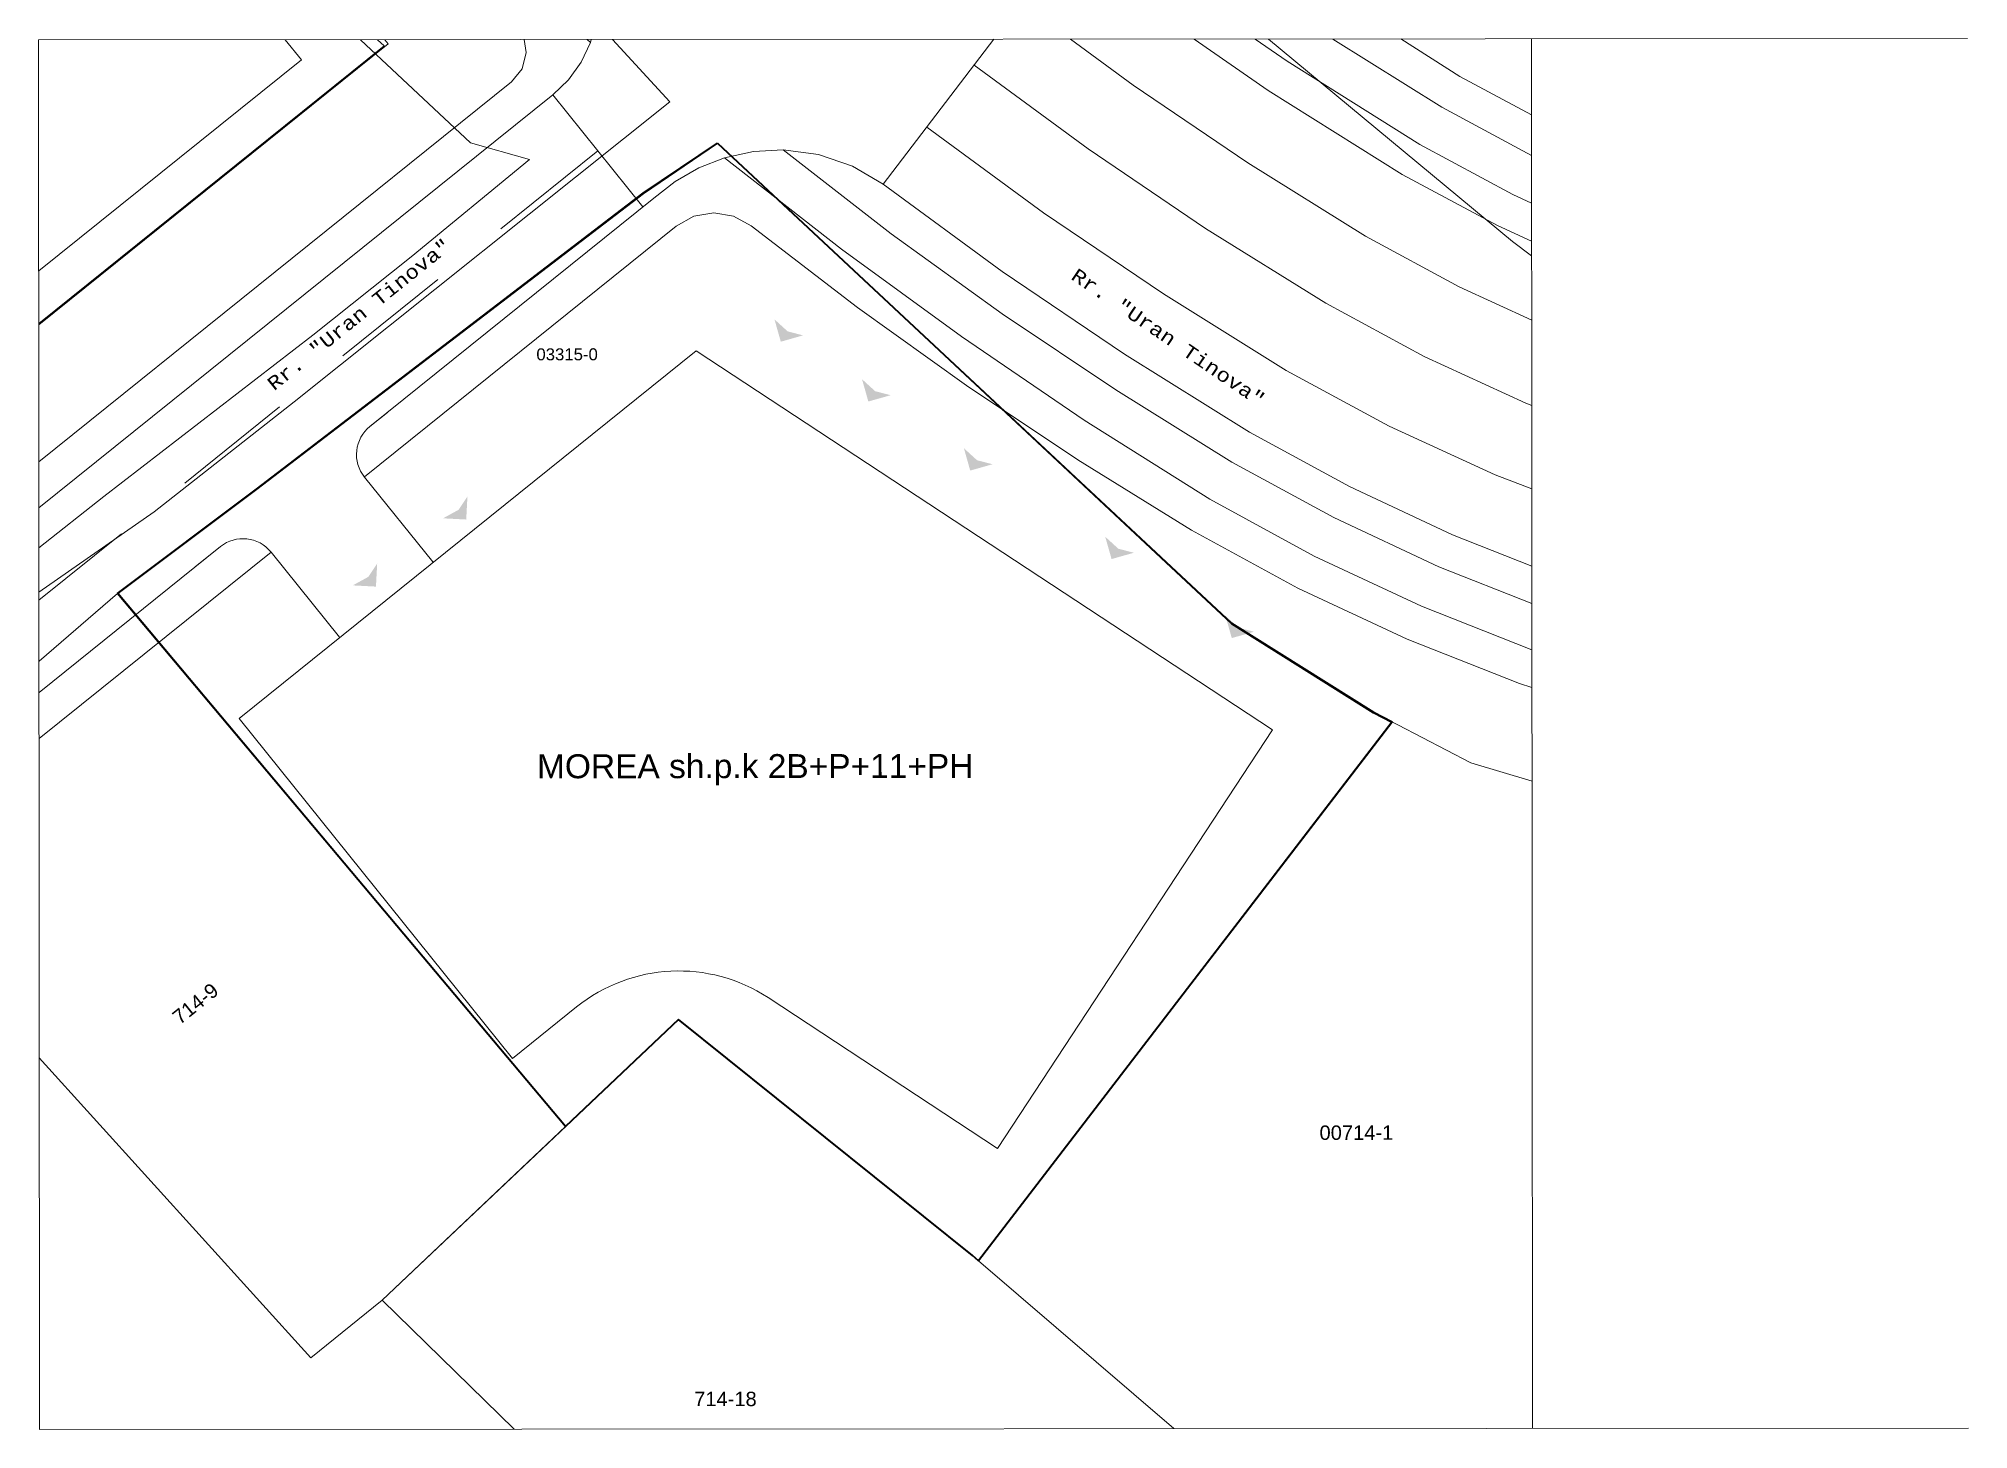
# Model space of a CAD drawing. Header units: feet. Extents: x 7511957.5 to 7512038.1, y 4692301.6 to 4692359.6.
import ezdxf

# ---------------------------------------------------------------- set-up
doc = ezdxf.new("R2010")
doc.units = ezdxf.units.FT
doc.header["$MEASUREMENT"] = 0
doc.linetypes.add('Dashed', pattern=[846.666667, 423.333333, -423.333333])
doc.linetypes.add('Dot & Dashed', pattern=[1340.555525, 635, -352.777778, 0, -352.777747])
for name, color, linetype, lineweight in [('2D Drafting - General_Pen_No__1', 7, 'Continuous', 13), ('2D Drafting - General_Pen_No__20', 1, 'Continuous', 0), ('A - Fill Ndertesat_Pen_No__101', 252, 'Continuous', 13), ('A - Parcelat gjeodezike_Pen_No__101', 252, 'Continuous', 13), ('A - Parcelat gjeodezike_Pen_No__18', 9, 'Continuous', 15), ('A - Parcelat gjeodezike_Pen_No__6', 5, 'Continuous', 35), ('A - Parcelat_Pen_No__101', 252, 'Continuous', 13), ('A - Parcelat_Pen_No__18', 9, 'Continuous', 15), ('A - Rrugë_Pen_No__1', 7, 'Continuous', 13), ('A- Ndertesat_Pen_No__101', 252, 'Continuous', 13), ('Drawing & Figure_Pen_No__1', 7, 'Continuous', 13), ('Drawing & Figure_Pen_No__101', 252, 'Continuous', 13), ('Drawing & Figure_Pen_No__18', 9, 'Continuous', 15)]:
    doc.layers.add(name, color=color, linetype=linetype, lineweight=lineweight)
for name, color, linetype, lineweight, true_color in [('A - Dimensionimi_Pen_No__161', 251, 'Continuous', 13, 0x6a6a6a), ('A - Fill zone_Pen_No__161', 251, 'Continuous', 13, 0x6a6a6a), ('AA - Vija ndërtimore_Pen_No__82', 253, 'Continuous', 20, 0xaaaaaa), ('Drawing & Figure_Pen_No__145', 144, 'Continuous', 20, 0x0077b0), ('Drawing & Figure_Pen_No__63', 21, 'Continuous', 18, 0xff9955), ('Drawing & Figure_Pen_No__92', 23, 'Continuous', 13, 0xbf8080)]:
    doc.layers.add(name, color=color, linetype=linetype, lineweight=lineweight, true_color=true_color)
doc.styles.add('GENERATED_STYLE_1', font='arial.ttf')
doc.styles.add('GENERATED_STYLE_2', font='cour.ttf')

msp = doc.modelspace()

# ---------------------------------------------------------------- hatches: boundary and pattern name
at = {"layer": 'Drawing & Figure_Pen_No__145', "linetype": 'Continuous', "lineweight": 20, "true_color": 0x0077b0}
for points in [[(7511989.424, 4692347.227), (7511988.777, 4692347.395), (7511988.23, 4692347.895), (7511988.493, 4692346.963)], [(7511993.078, 4692344.729), (7511992.431, 4692344.897), (7511991.884, 4692345.397), (7511992.147, 4692344.466)], [(7511997.331, 4692341.847), (7511996.683, 4692342.015), (7511996.136, 4692342.515), (7511996.399, 4692341.583)], [(7512003.229, 4692338.152), (7512002.582, 4692338.32), (7512002.034, 4692338.82), (7512002.298, 4692337.889)], [(7512008.246, 4692334.854), (7512007.599, 4692335.022), (7512007.052, 4692335.522), (7512007.315, 4692334.59)]]:
    msp.add_hatch(color=144, dxfattribs=at).paths.add_polyline_path(points)
at = {"layer": 'Drawing & Figure_Pen_No__63', "linetype": 'Continuous', "lineweight": 18, "true_color": 0xff9955}
msp.add_hatch(color=21, dxfattribs=at).paths.add_polyline_path([(7511971.649, 4692337.705), (7511971.28, 4692337.147), (7511970.631, 4692336.79), (7511971.597, 4692336.739)])
at = {"layer": 'Drawing & Figure_Pen_No__92', "linetype": 'Continuous', "lineweight": 13, "true_color": 0xbf8080}
msp.add_hatch(color=23, dxfattribs=at).paths.add_polyline_path([(7511975.416, 4692340.505), (7511975.048, 4692339.947), (7511974.398, 4692339.59), (7511975.364, 4692339.539)])

# ---------------------------------------------------------------- linework, layer by layer
msp.add_lwpolyline([(7512014.001, 4692331.061), (7512007.601, 4692322.736), (7511996.728, 4692308.593), (7511996.478, 4692308.808), (7511984.225, 4692318.67), (7511979.511, 4692314.209), (7511960.838, 4692336.459), (7511966.627, 4692340.808), (7511982.769, 4692353.148), (7511985.853, 4692355.253), (7512004.361, 4692337.945), (7512007.31, 4692335.187), (7512013.22, 4692331.467), (7512014.001, 4692331.061)])
at = {"layer": '2D Drafting - General_Pen_No__1', "color": 7, "linetype": 'Continuous', "lineweight": 13}
for p, q in [((7512038.017, 4692359.617), (7511957.517, 4692359.56)), ((7511957.517, 4692359.56), (7511957.559, 4692301.554)), ((7511957.559, 4692301.554), (7512038.059, 4692301.612))]:
    msp.add_line(p, q, dxfattribs=at)
at = {"layer": '2D Drafting - General_Pen_No__20', "color": 1, "linetype": 'Continuous', "lineweight": 0}
msp.add_lwpolyline([(7511965.883, 4692331.228), (7511977.296, 4692317.038), (7511979.97, 4692319.189, -0.325529), (7511987.965, 4692319.579), (7511997.534, 4692313.288), (7512009.02, 4692330.76), (7511984.965, 4692346.575)], format="xyb", close=True, dxfattribs=at)
at = {"layer": 'A - Fill Ndertesat_Pen_No__101', "color": 252, "linetype": 'Continuous', "lineweight": 13, "flags": 128}
msp.add_lwpolyline([(7511965.883, 4692331.228), (7511977.296, 4692317.038), (7511979.97, 4692319.189, -0.325529), (7511987.965, 4692319.579), (7511997.534, 4692313.288), (7512009.02, 4692330.76), (7511984.965, 4692346.575)], format="xyb", close=True, dxfattribs=at)
at = {"layer": 'A - Parcelat gjeodezike_Pen_No__18', "color": 9, "linetype": 'Dot & Dashed', "lineweight": 15, "flags": 128}
for points in [[(7511957.536, 4692333.63), (7511960.815, 4692336.45)], [(7511979.512, 4692314.203), (7511971.857, 4692306.946), (7511968.873, 4692304.549), (7511957.548, 4692317.061)], [(7511977.36, 4692301.568), (7511971.857, 4692306.946), (7511979.558, 4692314.245)], [(7511996.74, 4692308.597), (7512004.89, 4692301.588)]]:
    msp.add_lwpolyline(points, dxfattribs=at)
at = {"layer": 'A - Parcelat gjeodezike_Pen_No__6', "color": 5, "linetype": 'Dot & Dashed', "lineweight": 35, "flags": 128}
msp.add_lwpolyline([(7512004.357, 4692337.967), (7512007.309, 4692335.21), (7512013.224, 4692331.493), (7512014.006, 4692331.087), (7511996.74, 4692308.597), (7511996.49, 4692308.812), (7511984.225, 4692318.67), (7511979.512, 4692314.204), (7511960.816, 4692336.451), (7511966.605, 4692340.806), (7511982.745, 4692353.162), (7511985.848, 4692355.253)], close=True, dxfattribs=at)
at = {"layer": 'A - Parcelat_Pen_No__18', "color": 9, "linetype": 'Dot & Dashed', "lineweight": 15}
for points in [[(7511975.544, 4692355.261), (7511970.957, 4692359.569)], [(7511981.464, 4692359.577), (7511983.867, 4692356.974)], [(7512019.037, 4692351.146), (7512008.844, 4692359.596)], [(7511983.867, 4692356.974), (7511968.188, 4692344.449)], [(7511978.005, 4692354.572), (7511975.544, 4692355.261)], [(7511973.066, 4692350.507), (7511978.005, 4692354.572)], [(7512019.831, 4692350.541), (7512019.037, 4692351.146)], [(7511968.966, 4692347.242), (7511973.066, 4692350.507)], [(7511960.237, 4692340.503), (7511968.966, 4692347.242)], [(7511968.188, 4692344.449), (7511962.346, 4692339.864)], [(7511957.532, 4692338.354), (7511960.237, 4692340.503)], [(7511962.346, 4692339.864), (7511957.534, 4692336.501)]]:
    msp.add_lwpolyline(points, dxfattribs=at)
at = {"layer": 'A - Rrugë_Pen_No__1', "color": 7, "linetype": 'Continuous', "lineweight": 13}
for points in [[(7511977.869, 4692359.042), (7511977.781, 4692359.574)], [(7511980.155, 4692358.634), (7511980.548, 4692359.449)], [(7511980.548, 4692359.449), (7511980.413, 4692359.576)], [(7511980.579, 4692359.576), (7511980.548, 4692359.449)], [(7511992.769, 4692353.536), (7511997.389, 4692359.588)], [(7512003.199, 4692357.668), (7512000.58, 4692359.59)], [(7512008.835, 4692357.456), (7512005.742, 4692359.594)], [(7512009.628, 4692358.672), (7512008.291, 4692359.596)], [(7512016.076, 4692356.748), (7512011.538, 4692359.598)], [(7512016.839, 4692358.04), (7512014.364, 4692359.6)], [(7511977.257, 4692357.809), (7511977.693, 4692358.361)], [(7511977.693, 4692358.361), (7511977.869, 4692359.042)], [(7511979.627, 4692357.901), (7511980.155, 4692358.634)], [(7512001.328, 4692355.008), (7511996.563, 4692358.506)], [(7512015.16, 4692355.198), (7512009.628, 4692358.672)], [(7511957.53, 4692341.942), (7511977.257, 4692357.809)], [(7511978.979, 4692357.27), (7511979.627, 4692357.901)], [(7512007.987, 4692354.425), (7512003.199, 4692357.668)], [(7512019.827, 4692356.434), (7512016.839, 4692358.04)], [(7511957.531, 4692340.021), (7511978.979, 4692357.27)], [(7511978.979, 4692357.27), (7511982.742, 4692352.592)], [(7512014.422, 4692353.949), (7512008.835, 4692357.456)], [(7512019.828, 4692354.731), (7512016.076, 4692356.748)], [(7511999.459, 4692352.348), (7511994.59, 4692355.922)], [(7512019.048, 4692353.106), (7512015.16, 4692355.198)], [(7511976.815, 4692351.677), (7511980.861, 4692354.931)], [(7511985.077, 4692354.222), (7511986.137, 4692354.642)], [(7511986.137, 4692354.642), (7511987.348, 4692354.909)], [(7511986.137, 4692354.642), (7511991.022, 4692350.826)], [(7511987.348, 4692354.909), (7511988.586, 4692354.973)], [(7511988.586, 4692354.973), (7511993.096, 4692351.47)], [(7511988.586, 4692354.973), (7511990.067, 4692354.777)], [(7511990.067, 4692354.777), (7511991.48, 4692354.291)], [(7511991.48, 4692354.291), (7511992.769, 4692353.536)], [(7512006.224, 4692351.693), (7512001.328, 4692355.008)], [(7512012.895, 4692351.364), (7512007.987, 4692354.425)], [(7511983.189, 4692352.951), (7511984.088, 4692353.654)], [(7511984.088, 4692353.654), (7511985.077, 4692354.222)], [(7511992.769, 4692353.536), (7511997.733, 4692349.893)], [(7512018.4, 4692351.808), (7512014.422, 4692353.949)], [(7511971.345, 4692343.424), (7511983.189, 4692352.951)], [(7512019.83, 4692352.753), (7512019.048, 4692353.106)], [(7511984.132, 4692351.785), (7511984.865, 4692352.198)], [(7511984.865, 4692352.198), (7511985.693, 4692352.344)], [(7511985.693, 4692352.344), (7511986.524, 4692352.207)], [(7511986.524, 4692352.207), (7511987.261, 4692351.804)], [(7512004.461, 4692348.961), (7511999.459, 4692352.348)], [(7511971.116, 4692341.315), (7511984.132, 4692351.785)], [(7511987.261, 4692351.804), (7511991.694, 4692348.397)], [(7511993.096, 4692351.47), (7511997.726, 4692348.127)], [(7512011.24, 4692348.565), (7512006.224, 4692351.693)], [(7512016.809, 4692349.247), (7512012.895, 4692351.364)], [(7512019.831, 4692351.163), (7512018.4, 4692351.808)], [(7511991.022, 4692350.826), (7511996.032, 4692347.174)], [(7511970.215, 4692346.368), (7511974.176, 4692349.554)], [(7511997.733, 4692349.893), (7512002.832, 4692346.439)], [(7512009.586, 4692345.767), (7512004.461, 4692348.961)], [(7512019.833, 4692347.86), (7512016.809, 4692349.247)], [(7511991.694, 4692348.397), (7511996.238, 4692345.14)], [(7511997.726, 4692348.127), (7512002.47, 4692344.947)], [(7512015.343, 4692346.345), (7512011.24, 4692348.565)], [(7511996.032, 4692347.174), (7512001.161, 4692343.691)], [(7512002.832, 4692346.439), (7512008.058, 4692343.182)], [(7512019.583, 4692344.399), (7512015.343, 4692346.345)], [(7512013.878, 4692343.442), (7512009.586, 4692345.767)], [(7511996.238, 4692345.14), (7512000.888, 4692342.038)], [(7512002.47, 4692344.947), (7512007.321, 4692341.934)], [(7511963.615, 4692341.06), (7511967.575, 4692344.244)], [(7512019.836, 4692344.303), (7512019.583, 4692344.399)], [(7512001.161, 4692343.691), (7512006.404, 4692340.383)], [(7512008.058, 4692343.182), (7512012.228, 4692340.913)], [(7512018.312, 4692341.406), (7512013.878, 4692343.442)], [(7512000.888, 4692342.038), (7512005.641, 4692339.092)], [(7512007.321, 4692341.934), (7512011.574, 4692339.618)], [(7512019.838, 4692340.824), (7512018.312, 4692341.406)], [(7512012.228, 4692340.913), (7512016.528, 4692338.904)], [(7512006.404, 4692340.383), (7512010.749, 4692338.016)], [(7512005.641, 4692339.092), (7512010.067, 4692336.68)], [(7512011.574, 4692339.618), (7512015.961, 4692337.568)], [(7511957.534, 4692336.169), (7511960.975, 4692338.935)], [(7511957.537, 4692332.318), (7511965.108, 4692338.408)], [(7511957.538, 4692330.394), (7511967.218, 4692338.18)], [(7512016.528, 4692338.904), (7512019.841, 4692337.598)], [(7512010.749, 4692338.016), (7512015.232, 4692335.921)], [(7512015.961, 4692337.568), (7512019.842, 4692336.039)], [(7512010.067, 4692336.68), (7512014.633, 4692334.545)], [(7512015.232, 4692335.921), (7512019.834, 4692334.106)], [(7512014.633, 4692334.545), (7512019.323, 4692332.695)], [(7512019.834, 4692334.106), (7512019.843, 4692334.103)], [(7512019.323, 4692332.695), (7512019.844, 4692332.526)]]:
    msp.add_lwpolyline(points, dxfattribs=at)
for points in [[(7511972.078, 4692344.014), (7511971.345, 4692343.424, 0.414285), (7511971.116, 4692341.314), (7511973.969, 4692337.769)], [(7511964.071, 4692337.574), (7511965.108, 4692338.408, -0.414142), (7511967.218, 4692338.18), (7511970.072, 4692334.633)]]:
    msp.add_lwpolyline(points, format="xyb", dxfattribs=at)
at = {"layer": 'A- Ndertesat_Pen_No__101', "color": 252, "linetype": 'Continuous', "lineweight": 13, "flags": 128}
for points in [[(7511957.524, 4692349.915), (7511968.484, 4692358.734), (7511967.814, 4692359.567)], [(7511957.526, 4692347.669), (7511972.109, 4692359.403), (7511971.974, 4692359.57)]]:
    msp.add_lwpolyline(points, dxfattribs=at)
at = {"layer": 'AA - Vija ndërtimore_Pen_No__82', "color": 253, "linetype": 'Dashed', "lineweight": 20, "true_color": 0xaaaaaa}
msp.add_lwpolyline([(7511957.526, 4692347.724), (7511971.933, 4692359.313), (7511971.667, 4692359.57)], dxfattribs=at)
at = {"layer": 'Drawing & Figure_Pen_No__1', "color": 7, "linetype": 'Continuous', "lineweight": 13, "flags": 128}
msp.add_lwpolyline([(7512019.866, 4692301.599), (7512019.825, 4692359.604)], dxfattribs=at)
at = {"layer": 'Drawing & Figure_Pen_No__101', "color": 252, "linetype": 'Dot & Dashed', "lineweight": 13}
msp.add_lwpolyline([(7511981.464, 4692359.577), (7511983.867, 4692356.974), (7511968.188, 4692344.449), (7511962.346, 4692339.864), (7511957.534, 4692336.501)], dxfattribs=at)
at = {"layer": 'Drawing & Figure_Pen_No__18', "color": 9, "linetype": 'Dot & Dashed', "lineweight": 15}
msp.add_lwpolyline([(7511981.464, 4692359.577), (7511983.867, 4692356.974), (7511968.188, 4692344.449), (7511962.346, 4692339.864), (7511957.534, 4692336.501)], dxfattribs=at)
at = {"layer": 'Drawing & Figure_Pen_No__18', "color": 9, "linetype": 'Dot & Dashed', "lineweight": 15, "flags": 128}
msp.add_lwpolyline([(7512019.847, 4692328.62), (7512017.287, 4692329.385), (7512013.224, 4692331.493), (7512007.309, 4692335.21), (7512004.357, 4692337.967)], dxfattribs=at)

# ---------------------------------------------------------------- texts
at = {"layer": 'A - Dimensionimi_Pen_No__161', "color": 251, "linetype": 'Continuous', "lineweight": 13, "true_color": 0x6a6a6a, "char_height": 0.56025, "attachment_point": 8, "style": 'GENERATED_STYLE_2'}
for insert, rotation in [((7511971.07, 4692347.877), 38.81127), ((7512004.503, 4692346.907), 325.75065)]:
    msp.add_mtext('\\A1;{\\pqc;\\fCourier New|b0|i0|c0|p49;Rr. "Uran Tinova"}', dxfattribs=dict(at, insert=insert, rotation=rotation))
at = {"layer": 'A - Fill zone_Pen_No__161', "color": 251, "lineweight": 13, "true_color": 0x6a6a6a, "insert": (7511978.319, 4692328.436), "char_height": 1.00044, "attachment_point": 7, "rotation": 0.04079, "style": 'GENERATED_STYLE_1'}
msp.add_mtext('MOREA sh.p.k 2B+P+11+PH', dxfattribs=at)
at = {"layer": 'A - Parcelat gjeodezike_Pen_No__101', "color": 252, "linetype": 'Continuous', "lineweight": 13, "char_height": 0.60027, "attachment_point": 7, "style": 'GENERATED_STYLE_1'}
for s, insert, rotation in [('\\A1;{\\pql;\\fArial|b0|i0|c0|p34;714-9}', (7511963.42, 4692318.42), 38.81089), ('\\A1;{\\pql;\\fArial|b0|i0|c0|p34;714-18}', (7511984.877, 4692302.517), 0.04079)]:
    msp.add_mtext(s, dxfattribs=dict(at, insert=insert, rotation=rotation))
at = {"layer": 'A - Parcelat_Pen_No__101', "color": 252, "linetype": 'Continuous', "lineweight": 13, "insert": (7512010.977, 4692313.633), "char_height": 0.60027, "attachment_point": 7, "rotation": 0.04079, "style": 'GENERATED_STYLE_1'}
msp.add_mtext('\\A1;{\\pql;\\fArial|b0|i0|c0|p34;00714-1}', dxfattribs=at)
at = {"layer": 'Drawing & Figure_Pen_No__92', "color": 23, "linetype": 'Continuous', "lineweight": 13, "true_color": 0xbf8080, "insert": (7511978.293, 4692346.178), "char_height": 0.50022, "attachment_point": 7, "rotation": 0.04079, "style": 'GENERATED_STYLE_1'}
msp.add_mtext('\\A1;{\\pql;\\fArial|b0|i0|c0|p34;03315-0}', dxfattribs=at)

doc.saveas('drawing.dxf')
